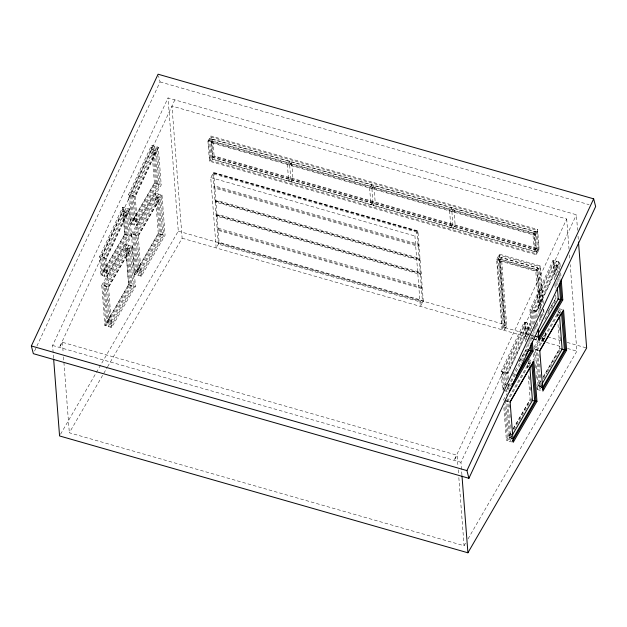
<?xml version="1.0" encoding="UTF-8"?>
<svg xmlns="http://www.w3.org/2000/svg" width="627" height="627" viewBox="0 0 627 627"><rect width="100%" height="100%" fill="white"/><g stroke="black" fill="none" stroke-linecap="round" stroke-linejoin="round"><path stroke-width="0.47" stroke-dasharray="3.13 2.35" d="M421.885 287.754L217.71 229.341L218 228.197L422.175 286.61L421.885 287.754L421.446 288.522L217.263 230.101L218.047 228.761M418.64 245.533L418.93 244.389L214.747 185.968L214.019 187.881L418.193 246.293L419.016 245.525L214.842 187.105M34.579 351.018L160.073 81.918L158.529 75.922M53.569 358.111L52.597 345.461L168.036 97.922L576.393 214.755L577.592 230.313M127.493 212.616L129.287 235.917L107.523 273.466L102.985 272.165L101.793 256.702L122.955 211.315L127.493 212.616L106.331 257.995L107.797 277.173L100.986 275.222L99.568 256.725L122.657 207.216L129.46 209.159L131.545 236.214L102.899 285.606L105.994 325.821L129.742 284.862L126.646 244.64M156.358 150.731L158.968 184.714L137.203 222.264L132.665 220.963L130.651 194.809L151.82 149.43L156.358 150.731L135.189 196.11L137.478 225.971L130.675 224.027L128.425 194.84L151.515 145.331L158.317 147.274L161.225 185.012L132.579 234.404L135.675 274.618L159.423 233.659L156.327 193.445M174.847 99.865L59.408 347.413L62.371 342.287L457.114 455.233L457.937 465.932M129.46 209.159L106.371 258.669L99.568 256.725M158.317 147.274L135.228 196.784L128.425 194.84M107.585 366.803L182.128 238.221L171.963 106.057L566.698 218.995L454.144 460.351L457.114 455.233M501.114 371.615L524.203 322.106L531.006 324.049L507.917 373.559L501.114 371.615L502.533 390.112L506.412 383.426M531.375 328.877L529.972 309.722L553.061 260.221L559.864 262.164L560.311 267.972M461.927 474.945L460.955 462.295L576.393 214.755M508.325 378.684L507.878 372.885L529.039 327.506L524.509 326.205M537.182 316.807L536.736 311L557.905 265.613L553.367 264.32M559.864 262.164L536.783 311.674L529.972 309.722M100.986 275.222L124.734 234.263L122.657 207.216M130.675 224.027L154.414 183.06L161.225 185.012M102.985 272.165L124.749 234.623L122.955 211.315M132.665 220.963L154.43 183.421L151.515 145.331M101.762 285.277L125.51 244.318L132.313 246.262L135.408 286.484L111.661 327.443L104.858 325.499L101.762 285.277L108.573 287.229L132.313 246.262M131.443 234.075L155.19 193.116L162.001 195.068L165.089 235.282L141.349 276.241L134.539 274.297L131.443 234.075L138.254 236.026L162.001 195.068M104.019 285.575L125.784 248.026L130.322 249.327L133.159 286.194L111.387 323.736L106.856 322.443L104.019 285.575L108.549 286.868L111.661 327.443M133.7 234.373L155.465 196.823L160.003 198.124L162.84 234.992L141.075 272.533L136.537 271.24L133.7 234.373L138.238 235.674L141.349 276.241M108.549 286.868L130.322 249.327M138.238 235.674L160.003 198.124M207.937 141.122L210.907 136.004L537.59 229.466L539.134 249.577L536.171 254.695L209.489 161.233L207.937 141.122L534.619 234.592L536.171 254.695M104.858 325.499L128.606 284.54L125.51 244.318M134.539 274.297L158.286 233.338L165.089 235.282M212.812 139.178L210.829 142.595L535.246 235.415L537.221 231.998L212.812 139.178L214.097 155.935L212.122 159.352L536.532 252.172L538.515 248.754L214.097 155.935M106.856 322.443L128.621 284.893L125.784 248.026M136.537 271.24L158.302 233.691L155.19 193.116M209.489 161.233L212.451 156.107L210.907 136.004M60.545 434.26L95.868 373.331M96.354 372.485L178.295 231.151L168.036 97.922M213.713 172.456L219.129 242.837L216.158 247.955L210.743 177.574L213.713 172.456L417.888 230.869L423.303 301.258L420.333 306.376L414.917 235.995L417.888 230.869M465.547 543.186L464.074 545.725L69.338 432.779L107.099 367.649M289.666 165.152L291.641 161.735L292.934 178.491L290.952 181.908L289.376 161.084L287.393 164.501L288.686 181.258L290.662 177.841M371.905 188.68L373.88 185.263L375.173 202.019L373.19 205.437L371.615 184.612L369.632 188.029L370.925 204.786L372.9 201.369M451.871 211.558L453.854 208.14L455.139 224.905L453.164 228.314L451.581 207.498L449.606 210.907L450.891 227.664L452.874 224.254M499.554 254.241L504.97 324.621L502.008 329.739L496.592 259.359L499.554 254.241L540.396 265.926L543.288 303.523M537.919 270.19L497.086 258.504L502.501 328.885L504.766 329.536L499.484 260.832L501.459 257.415L537.762 267.8L540.889 308.445M534.619 234.592L537.59 229.466M536.242 248.104L534.267 251.521L532.974 234.764L534.956 231.347L536.665 253.841L209.982 160.379L208.43 140.268L535.113 233.738M539.055 313.798L535.779 271.217L537.762 267.8M540.396 309.605L537.425 271.044L540.396 265.926M504.766 329.536L506.749 326.126L501.459 257.415M519.501 360.854L526.28 349.153M532.221 338.909L533.671 336.401M548.696 310.49L555.961 297.95M519.046 362.022L526.296 349.505L526.061 346.253M547.755 312.489L555.984 298.311L555.679 294.424M512.392 375.393L527.417 349.474L527.048 344.646M544.981 319.174L549.346 311.65M551.282 308.304L556.611 299.11M507.768 386.036L521.797 361.842M522.275 361.003L523.733 358.503M515.629 374.366L505.942 391.083L505.793 389.14M535.623 339.889L537.558 336.542M511.969 383.348L509.069 388.356L507.251 387.831M503.309 400.167L507.188 393.482M533.961 347.295L537.841 340.61M538.491 341.77L534.126 349.294L538.664 350.587M542.621 387.423L538.084 386.13L535.246 349.263L539.596 341.754M541.462 339.238L542.653 337.193M512.079 442.011L506.404 440.381L510.77 432.865M513.192 428.68L530.152 399.423M540.936 380.824L536.085 389.187L541.759 390.809M543.358 376.647L559.833 348.228L561.533 348.714M512.032 438.367L508.403 437.325L510.817 433.155M513.239 428.986L530.168 399.783L528.232 374.531M538.084 386.13L540.983 381.122M542.919 377.783L559.848 348.581L557.92 323.328M511.413 434.025L507.541 440.71L504.743 404.321M513.842 429.84L531.288 399.752L531.14 397.832M540.615 383.661L537.221 389.508L536.853 384.719M543.523 378.645L546.916 372.791M547.395 371.952L560.483 349.388M511.632 436.306L510.668 437.975L507.831 401.108L529.596 363.566L529.823 366.474M541.32 385.111L540.349 386.773L537.511 349.913L559.284 312.364L559.433 314.299M511.75 438.014L509.806 441.361L506.71 401.139L530.458 360.18L530.677 363.057M541.43 386.812L539.486 390.159L536.398 349.937L560.138 308.978L560.366 311.854M468.001 538.954L576.871 351.159L570.217 264.672M160.073 81.918L589.067 204.661M212.451 156.107L539.134 249.577M211.957 156.962L538.64 250.432L537.096 230.321L210.413 136.851L212.122 159.352M210.743 177.574L414.917 235.995M496.592 259.359L537.425 271.044M499.484 260.832L535.779 271.217M154.43 183.421L158.968 184.714M559.292 308.735L562.411 309.628M560.64 312.755L557.011 311.713L557.474 317.583M130.651 194.809L135.189 196.11M536.736 311L532.198 309.699L533.318 324.23M178.295 231.151L504.97 324.621M547.669 336.832L560.656 340.555M567.153 342.413L585.79 347.742M506.749 326.126L504.476 325.476L499.061 255.095L539.902 266.773L542.794 304.377M543.045 336.511L545.318 337.161L545.02 333.298M534.212 335.853L537.841 336.895M529.023 334.489L503.489 327.184L498.073 256.796L538.906 268.481L541.799 306.086M529.956 334.755L533.679 335.821M534.612 336.088L537.402 336.887M542.057 338.212L544.322 338.862L544.024 335.006M541.822 340.14L543.335 340.571L543.115 337.679M182.128 238.221L527.056 336.911M530.818 337.984L532.699 338.525M533.64 338.792L537.394 339.865M541.156 340.939L560.319 346.425M567.474 348.471L576.871 351.159M533.35 339.238L537.888 340.532M158.302 233.691L162.84 234.992M535.246 349.263L539.784 350.556M124.734 234.263L131.545 236.214M124.749 234.623L129.287 235.917M527.91 359.451L532.158 360.666M530.959 363.95L527.331 362.915L527.793 368.786M101.793 256.702L106.331 257.995M507.878 372.885L503.34 371.584L504.531 387.055M504.241 390.597L508.207 391.734M128.606 284.54L135.408 286.484M128.621 284.893L133.159 286.194M506.467 400.724L510.104 401.758M505.009 400.653L508.983 401.789M52.597 345.461L460.955 462.295M578.039 236.152L578.415 241.011M566.698 218.995L569.018 249.123M569.465 254.954L569.763 258.841M560.687 272.808L561.134 278.615M559.331 269.579L558.735 261.843L535.646 311.345L536.171 318.155M559.699 274.414L560.146 280.222M557.905 265.613L558.422 272.416M558.798 277.267L559.025 280.183M557.356 272.8L556.462 261.193L533.373 310.702L534.353 323.344M557.803 278.607L558.101 282.479M556.455 275.653L555.632 264.97L534.47 310.349L535.293 321.008M556.901 281.476L557.278 286.335M555.459 276.993L554.197 260.542L531.108 310.051L532.378 326.589M555.906 282.793L556.353 288.6M557.873 308.327L558.461 315.992M559.347 327.482L559.566 330.358M560.083 337.06L560.381 340.892M553.061 260.221L554.558 279.854M554.926 284.407L555.373 290.215M543.734 309.307L544.032 313.163M545.514 332.451L545.811 336.307L542.841 341.425L542.543 337.569M543.162 309.197L543.609 314.981M542.324 312.834L542.621 316.69M541.336 314.252L541.626 318.398M540.764 314.433L541.211 320.217M539.972 311.117L536.767 269.508L500.471 259.123L505.762 327.827M540.419 316.925L540.787 321.769M539.432 318.634L539.8 323.469M537.629 322.623L537.974 327.239M536.618 323.994L536.994 328.861M537.441 334.7L537.668 337.616M538.961 354.42L539.251 358.252M539.698 363.997L539.988 367.83M540.505 374.531L540.803 378.355M541.32 385.064L541.54 387.933M535.662 325.852L536.109 331.659M534.651 327.239L535.097 333.078M533.765 330.045L534.141 334.889M532.903 333.399L533.201 337.295M534.345 352.162L535.011 360.784M535.309 364.616L535.677 369.397M536.116 375.142L536.414 378.974M531.821 334.677L532.198 339.505M533.358 353.753L533.875 360.454M530.466 331.456L529.87 323.728L506.781 373.237L507.306 380.048M530.912 337.248L531.288 342.083M529.039 327.506L529.564 334.301M529.862 338.18L530.309 344.011M528.569 335.633L527.605 323.077L504.516 372.587L505.487 385.244M528.945 340.469L529.243 344.333M527.519 336.566L526.774 326.855L505.613 372.234L506.428 382.87M528.044 343.361L528.271 346.276M526.672 339.818L525.332 322.427L502.251 371.936L503.669 390.433M528.263 360.486L528.78 367.195M529.517 376.764L529.815 380.597M530.324 387.298L530.622 391.13M524.203 322.106L525.7 341.739M508.74 384.273L509.265 391.083M507.831 386.867L508.136 390.762M509.202 404.666L509.422 407.534M509.939 414.235L510.237 418.068M510.746 424.769L510.974 427.645M511.483 434.346L511.781 438.179M505.566 400.457L508.403 437.325M503.896 407.824L506.404 440.381M458.235 469.827L458.533 473.714M458.839 477.609L464.074 545.725M62.371 342.287L63.194 352.993M63.499 356.888L69.338 432.779M215.837 200.044L215.1 201.957L419.275 260.37L419.722 259.609L420.012 258.465L215.837 200.044M216.918 214.12L216.182 216.025L420.356 274.446L420.803 273.685L421.093 272.541L216.918 214.12M219.082 242.273L218.792 243.417L422.966 301.83L423.256 300.686L219.082 242.273M123.785 207.537L100.704 257.046L102.123 275.551L125.87 234.592L123.785 207.537M152.651 145.652L129.562 195.162L131.803 224.348L155.551 183.39L152.651 145.652M126.058 208.188L102.969 257.697L104.395 276.201L128.135 235.235L126.058 208.188M154.916 146.303L131.827 195.812L134.076 224.999L157.824 184.04L154.916 146.303M125.228 211.965L104.066 257.344L105.25 272.816L127.022 235.266L125.228 211.965M154.085 150.08L132.924 195.459L134.938 221.613L156.703 184.072L154.085 150.08M128.323 208.838L105.234 258.348L106.661 276.844L130.408 235.885L128.323 208.838M157.189 146.953L134.1 196.463L136.341 225.649L160.089 184.683L157.189 146.953M128.911 245.29L105.164 286.249L108.259 326.471L132.007 285.512L128.911 245.29M158.592 194.096L134.852 235.054L137.94 275.269L161.688 234.31L158.592 194.096M128.049 248.676L106.284 286.218L109.122 323.085L130.886 285.544L128.049 248.676M157.738 197.474L135.965 235.023L138.802 271.891L160.575 234.341L157.738 197.474M131.184 245.941L107.436 286.9L110.532 327.122L134.272 286.163L131.184 245.941M160.865 194.738L137.117 235.705L140.213 275.919L163.96 234.96L160.865 194.738M213.752 173.028L417.935 231.449L213.752 173.028M215.923 201.181L420.098 259.594L215.923 201.181M217.005 215.257L421.179 273.67L217.005 215.257M536.101 232.029L209.426 138.559L210.97 158.67L537.652 252.14L536.101 232.029M533.961 233.056L211.816 140.887L213.109 157.643L535.254 249.812L533.961 233.056M417.112 232.225L212.937 173.804L218.345 244.177L422.527 302.598L417.112 232.225"/><path stroke-width="0.94" d="M31.35 345.971L158.082 74.213L593.659 198.837L595.65 206.542L468.918 478.299L33.341 353.675L31.35 345.971L466.927 470.595L468.918 478.299M466.927 470.595L593.659 198.837M525.661 355.164L528.569 350.156M538.421 333.164L558.249 298.954L557.356 287.299M516.327 375.839L530.834 350.806L530.387 344.983M538.75 337.154L560.514 299.604L559.323 284.07M512.572 384.21L531.955 350.775L531.359 343.047M538.374 339.701L561.635 299.573L560.224 281.194M509.343 392.063L533.091 351.096L532.347 341.441M561.204 279.579L562.772 299.902L539.024 340.861L538.123 329.183M540.262 349.725L561.549 313.014L564.386 349.882L542.621 387.423M510.119 402.111L533.859 361.152L536.955 401.374L513.207 442.333L510.104 401.758L531.868 364.209L534.706 401.076L512.933 438.626M539.8 350.916L563.548 309.957L566.636 350.172L542.896 391.13L539.784 350.556M512.604 434.636L532.433 400.426L529.893 367.446M541.799 384.273L562.121 349.231L559.582 316.243M512.565 441.173L535.819 401.045L532.801 361.787M542.731 389.14L565.507 349.85L562.56 311.541M53.648 359.083L59.565 435.953L467.914 552.787L586.645 347.985L578.486 241.983M561.071 299.416L562.772 299.902M557.795 298.828L560.514 299.604M564.935 349.686L566.636 350.172M561.667 349.098L564.386 349.882M531.39 350.611L533.091 351.096M528.114 350.031L530.834 350.806M535.254 400.888L536.955 401.374M531.978 400.3L534.706 401.076M461.997 475.917L467.914 552.787"/></g></svg>
